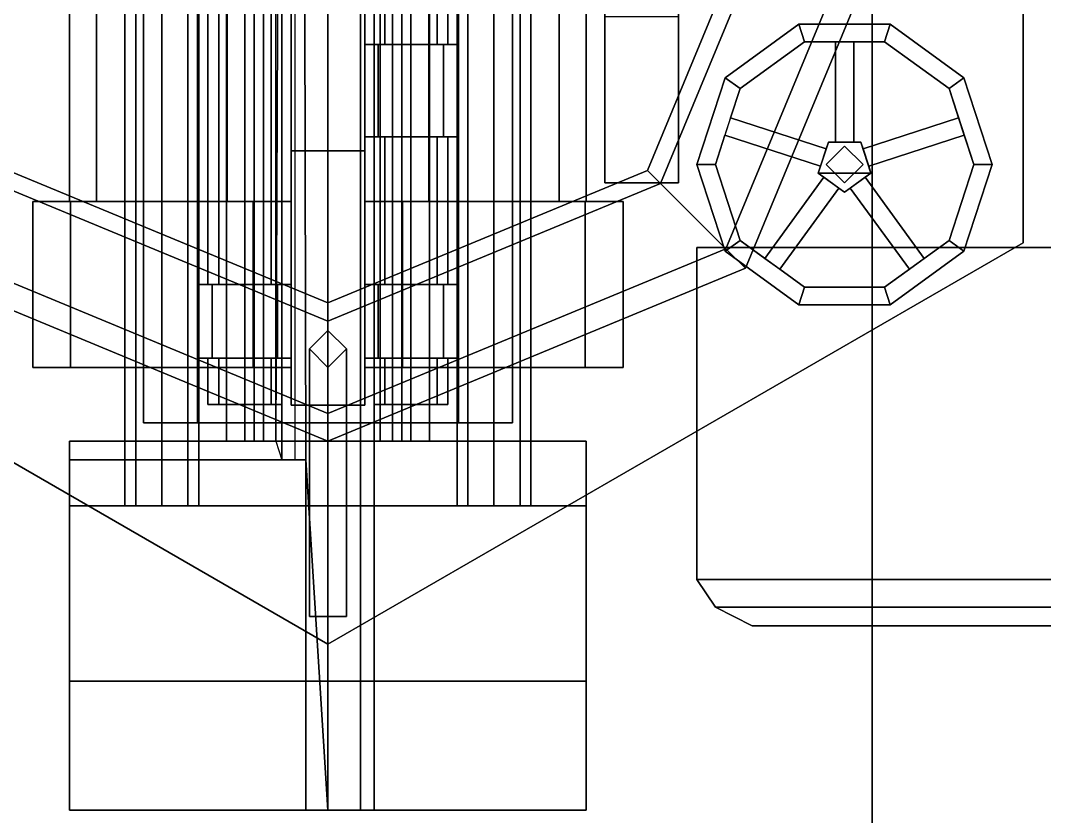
# Model space of a CAD drawing. Header units: millimetres. Extents: x -4.8 to 4.8, y -57.4 to 7.7.
# Drawn here: x -0.333 to 0.777, y -0.087 to 0.776 of the extents above; entities that cross this region are included whole.
import ezdxf

# ---------------------------------------------------------------- set-up
doc = ezdxf.new("R2010")
doc.units = ezdxf.units.MM
for name, color, linetype in [('addons', 3, 'Continuous'), ('gun', 1, 'Continuous'), ('sleeve', 5, 'Continuous'), ('turret_in', 3, 'Continuous'), ('turret_new', 2, 'Continuous')]:
    doc.layers.add(name, color=color, linetype=linetype)

msp = doc.modelspace()

# ---------------------------------------------------------------- linework, layer by layer
at = {"layer": 'addons'}
for points in [[(4.61, -2.14, 1.44), (4.61, 4.07, 1.44), (-4.61, 4.07, 1.44), (-4.61, -2.14, 1.44)], [(-4.61, -2.14, 1.31), (-4.61, 4.07, 1.31), (4.61, 4.07, 1.31), (4.61, -2.14, 1.31)], [(-1.18, 3.58, 0.36), (-1.18, -5.62, 0.36), (1.18, -5.62, 0.36), (1.18, 3.58, 0.36)], [(1.18, 3.58, 0.26), (1.18, -5.62, 0.26), (-1.18, -5.62, 0.26), (-1.18, 3.58, 0.26)], [(0.7534, 0.535, 0.36), (0.7534, 1.405, 0.36), (0.7534, 1.405, 1.31), (0.7534, 0.535, 1.31)], [(0.4313, 0.5287, 1.56), (0.61, 0.96, 1.56), (0.51, 0.96, 1.56), (0.3606, 0.5994, 1.56)], [(0.4525, 0.5075, 1.5), (0.64, 0.96, 1.5), (0.61, 0.96, 1.5), (0.4313, 0.5287, 1.5)], [(0.4313, 0.5287, 1.5), (0.61, 0.96, 1.5), (0.61, 0.96, 1.56), (0.4313, 0.5287, 1.56)], [(0.4525, 0.5075, 1.44), (0.64, 0.96, 1.44), (0.64, 0.96, 1.5), (0.4525, 0.5075, 1.5)], [(-0.4313, 0.5287, 1.56), (0, 0.35, 1.56), (0, 0.45, 1.56), (-0.3606, 0.5994, 1.56)], [(0, 0.35, 1.56), (0.4313, 0.5287, 1.56), (0.3606, 0.5994, 1.56), (0, 0.45, 1.56)], [(-0.7534, 0.535, 0.36), (0, 0.1, 0.36), (0, 0.1, 1.31), (-0.7534, 0.535, 1.31)], [(0, 0.1, 0.36), (0.7534, 0.535, 0.36), (0.7534, 0.535, 1.31), (0, 0.1, 1.31)], [(-0.4525, 0.5075, 1.5), (0, 0.32, 1.5), (0, 0.35, 1.5), (-0.4313, 0.5287, 1.5)], [(-0.4313, 0.5287, 1.5), (0, 0.35, 1.5), (0, 0.35, 1.56), (-0.4313, 0.5287, 1.56)], [(0, 0.32, 1.5), (0.4525, 0.5075, 1.5), (0.4313, 0.5287, 1.5), (0, 0.35, 1.5)], [(0, 0.35, 1.5), (0.4313, 0.5287, 1.5), (0.4313, 0.5287, 1.56), (0, 0.35, 1.56)], [(-0.4525, 0.5075, 1.44), (0, 0.32, 1.44), (0, 0.32, 1.5), (-0.4525, 0.5075, 1.5)], [(0, 0.32, 1.44), (0.4525, 0.5075, 1.44), (0.4525, 0.5075, 1.5), (0, 0.32, 1.5)]]:
    msp.add_3dface(points, dxfattribs=at)
at = {"layer": 'gun'}
for points in [[(-0.05, 5.5, 2.93), (-0.0354, 5.5, 2.9654), (-0.0566, 0.32, 2.9866), (-0.05, 0.3, 2.93)], [(-0.0354, 5.5, 2.8946), (-0.05, 5.5, 2.93), (-0.05, 0.3, 2.93), (-0.0354, 0.3, 2.8946)], [(-0.0354, 5.5, 2.9654), (-0.0354, 5.5, 2.9654), (-0.0241, 0.3, 2.97), (-0.0354, 0.3, 2.9654)], [(0, 5.5, 2.88), (-0.0354, 5.5, 2.8946), (-0.0241, 0.3, 2.89), (0, -0.08, 2.88)], [(-0.0354, 5.5, 2.9654), (0, 5.5, 2.98), (0, -0.08, 2.98), (-0.0241, 0.3, 2.97)], [(0.0354, 5.5, 2.8946), (0, 5.5, 2.88), (0, -0.08, 2.88), (0.0354, -0.08, 2.8946)], [(0, 5.5, 2.98), (0.0354, 5.5, 2.9654), (0.0354, -0.08, 2.9654), (0, -0.08, 2.98)], [(0.05, 5.5, 2.93), (0.0354, 5.5, 2.8946), (0.0354, -0.08, 2.8946), (0.05, -0.08, 2.93)], [(0.0354, 5.5, 2.9654), (0.05, 5.5, 2.93), (0.05, -0.08, 2.93), (0.0354, -0.08, 2.9654)], [(-0.2083, 1.54, 2.7083), (-0.22, 1.54, 2.68), (-0.22, 0.25, 2.68), (-0.2083, 0.25, 2.7083)], [(-0.22, 1.54, 2.68), (-0.2083, 1.54, 2.6517), (-0.2083, 0.25, 2.6517), (-0.22, 0.25, 2.68)], [(-0.18, 1.54, 2.72), (-0.2083, 1.54, 2.7083), (-0.2083, 0.25, 2.7083), (-0.18, 0.25, 2.72)], [(-0.2083, 1.54, 2.6517), (-0.18, 1.54, 2.64), (-0.18, 0.25, 2.64), (-0.2083, 0.25, 2.6517)], [(-0.1517, 1.54, 2.7083), (-0.18, 1.54, 2.72), (-0.18, 0.25, 2.72), (-0.1517, 0.25, 2.7083)], [(-0.18, 1.54, 2.64), (-0.1517, 1.54, 2.6517), (-0.1517, 0.25, 2.6517), (-0.18, 0.25, 2.64)], [(-0.14, 1.54, 2.68), (-0.1517, 1.54, 2.7083), (-0.1517, 0.25, 2.7083), (-0.14, 0.25, 2.68)], [(-0.1517, 1.54, 2.6517), (-0.14, 1.54, 2.68), (-0.14, 0.25, 2.68), (-0.1517, 0.25, 2.6517)], [(0.14, 1.54, 2.68), (0.1517, 1.54, 2.6517), (0.1517, 0.25, 2.6517), (0.14, 0.25, 2.68)], [(0.1517, 1.54, 2.7083), (0.14, 1.54, 2.68), (0.14, 0.25, 2.68), (0.1517, 0.25, 2.7083)], [(0.1517, 1.54, 2.6517), (0.18, 1.54, 2.64), (0.18, 0.25, 2.64), (0.1517, 0.25, 2.6517)], [(0.18, 1.54, 2.72), (0.1517, 1.54, 2.7083), (0.1517, 0.25, 2.7083), (0.18, 0.25, 2.72)], [(0.18, 1.54, 2.64), (0.2083, 1.54, 2.6517), (0.2083, 0.25, 2.6517), (0.18, 0.25, 2.64)], [(0.2083, 1.54, 2.7083), (0.18, 1.54, 2.72), (0.18, 0.25, 2.72), (0.2083, 0.25, 2.7083)], [(0.2083, 1.54, 2.6517), (0.22, 1.54, 2.68), (0.22, 0.25, 2.68), (0.2083, 0.25, 2.6517)], [(0.22, 1.54, 2.68), (0.2083, 1.54, 2.7083), (0.2083, 0.25, 2.7083), (0.22, 0.25, 2.68)], [(-0.08, 1.42, 2.93), (-0.0566, 1.42, 2.8734), (-0.0566, 0.32, 2.8734), (-0.08, 0.32, 2.93)], [(-0.0566, 1.42, 2.9866), (-0.08, 1.42, 2.93), (-0.08, 0.32, 2.93), (-0.0566, 0.32, 2.9866)], [(-0.0566, 1.42, 2.8734), (0, 1.42, 2.85), (0, 0.32, 2.85), (-0.0566, 0.32, 2.8734)], [(0, 1.42, 3.01), (-0.0566, 1.42, 2.9866), (-0.0566, 0.32, 2.9866), (0, 0.32, 3.01)], [(0, 1.42, 2.85), (0.0566, 1.42, 2.8734), (0.0566, 0.32, 2.8734), (0, 0.32, 2.85)], [(0.0566, 1.42, 2.9866), (0, 1.42, 3.01), (0, 0.32, 3.01), (0.0566, 0.32, 2.9866)], [(0.0566, 1.42, 2.8734), (0.08, 1.42, 2.93), (0.08, 0.32, 2.93), (0.0566, 0.32, 2.8734)], [(0.08, 1.42, 2.93), (0.0566, 1.42, 2.9866), (0.0566, 0.32, 2.9866), (0.08, 0.32, 2.93)], [(-0.11, 0.96, 3.2), (-0.09, 0.96, 3.18), (-0.09, 0.32, 3.18), (-0.11, 0.32, 3.2)], [(-0.09, 0.96, 3.22), (-0.11, 0.96, 3.2), (-0.11, 0.32, 3.2), (-0.09, 0.32, 3.22)], [(-0.09, 0.96, 3.18), (-0.07, 0.96, 3.2), (-0.07, 0.32, 3.2), (-0.09, 0.32, 3.18)], [(-0.07, 0.96, 3.2), (-0.09, 0.96, 3.22), (-0.09, 0.32, 3.22), (-0.07, 0.32, 3.2)], [(0.07, 0.96, 3.2), (0.09, 0.96, 3.18), (0.09, 0.32, 3.18), (0.07, 0.32, 3.2)], [(0.09, 0.96, 3.22), (0.07, 0.96, 3.2), (0.07, 0.32, 3.2), (0.09, 0.32, 3.22)], [(0.09, 0.96, 3.18), (0.11, 0.96, 3.2), (0.11, 0.32, 3.2), (0.09, 0.32, 3.18)], [(0.11, 0.96, 3.2), (0.09, 0.96, 3.22), (0.09, 0.32, 3.22), (0.11, 0.32, 3.2)], [(0, 0.44, 3.47), (-0.02, 0.42, 3.47), (0, 0.4, 3.47), (0.02, 0.42, 3.47)], [(-0.02, 0.42, 3.47), (0, 0.44, 3.47), (0, 0.44, 3.32), (-0.02, 0.42, 3.34)], [(-0.02, 0.42, 3.34), (0, 0.44, 3.32), (0, 0.13, 3.32), (-0.02, 0.13, 3.34)], [(0, 0.44, 3.47), (0.02, 0.42, 3.47), (0.02, 0.42, 3.34), (0, 0.44, 3.32)], [(0, 0.44, 3.32), (0.02, 0.42, 3.34), (0.02, 0.13, 3.34), (0, 0.13, 3.32)], [(0, 0.4, 3.47), (-0.02, 0.42, 3.47), (-0.02, 0.42, 3.34), (0, 0.4, 3.36)], [(0, 0.4, 3.36), (-0.02, 0.42, 3.34), (-0.02, 0.13, 3.34), (0, 0.13, 3.36)], [(0.02, 0.42, 3.47), (0, 0.4, 3.47), (0, 0.4, 3.36), (0.02, 0.42, 3.34)], [(0.02, 0.42, 3.34), (0, 0.4, 3.36), (0, 0.13, 3.36), (0.02, 0.13, 3.34)], [(0.28, 0.32, 2.79), (-0.28, 0.32, 2.79), (-0.28, 0.32, 3.32), (0.28, 0.32, 3.32)], [(0.28, 0.25, 2.79), (-0.28, 0.25, 2.79), (-0.28, 0.32, 2.79), (0.28, 0.32, 2.79)], [(0.28, 0.32, 3.32), (-0.28, 0.32, 3.32), (-0.28, -0.08, 3.32), (0.28, -0.08, 3.32)], [(-0.28, 0.25, 2.79), (-0.28, -0.08, 2.89), (-0.28, 0.3, 2.89), (-0.28, 0.32, 2.79)], [(-0.28, 0.32, 2.79), (-0.28, 0.3, 2.89), (-0.28, 0.3, 2.97), (-0.28, 0.32, 3.32)], [(-0.28, 0.32, 3.32), (-0.28, 0.3, 2.97), (-0.28, -0.08, 2.97), (-0.28, -0.08, 3.32)], [(0.28, 0.32, 2.79), (0.28, 0.32, 3.32), (0.28, -0.08, 3.32), (0.28, 0.25, 2.79)], [(-0.0241, 0.3, 2.89), (-0.0354, 0.3, 2.8946), (-0.0354, 0.3, 2.8946), (-0.28, 0.3, 2.89)], [(-0.0354, 0.3, 2.8946), (-0.05, 0.3, 2.93), (-0.05, 0.3, 2.93), (-0.28, 0.3, 2.89)], [(-0.05, 0.3, 2.93), (-0.28, 0.3, 2.97), (-0.28, 0.3, 2.97), (-0.28, 0.3, 2.89)], [(-0.0354, 0.3, 2.9654), (-0.28, 0.3, 2.97), (-0.28, 0.3, 2.97), (-0.05, 0.3, 2.93)], [(-0.0241, 0.3, 2.97), (-0.28, 0.3, 2.97), (-0.28, 0.3, 2.97), (-0.0354, 0.3, 2.9654)], [(-0.28, -0.08, 2.89), (-0.0241, -0.08, 2.89), (-0.0241, 0.3, 2.89), (-0.28, 0.3, 2.89)], [(-0.0241, -0.08, 2.97), (-0.28, -0.08, 2.97), (-0.28, 0.3, 2.97), (-0.0241, 0.3, 2.97)], [(0, -0.08, 2.98), (-0.0241, -0.08, 2.97), (-0.0241, 0.3, 2.97)], [(-0.28, 0.25, 2.55), (-0.28, 0.25, 2.55), (-0.28, 0.06, 2.55), (-0.28, -0.08, 2.7)], [(-0.28, 0.25, 2.79), (-0.28, 0.25, 2.55), (-0.28, -0.08, 2.7), (-0.28, -0.08, 2.89)], [(0.28, 0.25, 2.55), (-0.28, 0.25, 2.55), (-0.28, 0.25, 2.79), (0.28, 0.25, 2.79)], [(0.28, 0.06, 2.55), (-0.28, 0.06, 2.55), (-0.28, 0.25, 2.55), (0.28, 0.25, 2.55)], [(0.28, 0.25, 2.55), (0.28, 0.25, 2.55), (0.28, -0.08, 2.7), (0.28, 0.06, 2.55)], [(0.28, 0.25, 2.55), (0.28, 0.25, 2.79), (0.28, -0.08, 3.32), (0.28, -0.08, 2.7)], [(0, 0.13, 3.36), (-0.02, 0.13, 3.34), (0, 0.13, 3.32), (0.02, 0.13, 3.34)], [(0.28, -0.08, 2.7), (-0.28, -0.08, 2.7), (-0.28, 0.06, 2.55), (0.28, 0.06, 2.55)], [(-0.28, -0.08, 3.32), (-0.28, -0.08, 2.97), (0, -0.08, 2.98), (0.28, -0.08, 3.32)], [(0, -0.08, 2.88), (-0.28, -0.08, 2.89), (-0.28, -0.08, 2.7), (0.28, -0.08, 2.7)], [(-0.0241, -0.08, 2.97), (0, -0.08, 2.98), (-0.28, -0.08, 2.97), (-0.0241, -0.08, 2.97)], [(-0.0241, -0.08, 2.89), (-0.28, -0.08, 2.89), (-0.28, -0.08, 2.89), (0, -0.08, 2.88)], [(0.0354, -0.08, 2.9654), (0.28, -0.08, 3.32), (0, -0.08, 2.98), (0.0354, -0.08, 2.9654)], [(0.28, -0.08, 2.7), (0.0354, -0.08, 2.8946), (0, -0.08, 2.88), (0.28, -0.08, 2.7)], [(0.05, -0.08, 2.93), (0.28, -0.08, 3.32), (0.0354, -0.08, 2.9654), (0.05, -0.08, 2.93)], [(0.28, -0.08, 2.7), (0.05, -0.08, 2.93), (0.0354, -0.08, 2.8946), (0.28, -0.08, 2.7)], [(0.28, -0.08, 2.7), (0.28, -0.08, 3.32), (0.05, -0.08, 2.93), (0.28, -0.08, 2.7)]]:
    msp.add_3dface(points, dxfattribs=at)
at = {"layer": 'sleeve'}
for points in [[(-0.2507, 1.46, 2.7507), (-0.28, 1.46, 2.68), (-0.28, 0.58, 2.68), (-0.2507, 0.58, 2.7507)], [(-0.28, 1.46, 2.68), (-0.2507, 1.46, 2.6093), (-0.2507, 0.58, 2.6093), (-0.28, 0.58, 2.68)], [(-0.2507, 1.46, 2.6093), (-0.18, 1.46, 2.58), (-0.18, 0.58, 2.58), (-0.2507, 0.58, 2.6093)], [(-0.18, 1.46, 2.78), (-0.2507, 1.46, 2.7507), (-0.2507, 0.58, 2.7507), (-0.18, 0.58, 2.78)], [(-0.18, 1.46, 2.58), (-0.1093, 1.46, 2.6093), (-0.1093, 0.58, 2.6093), (-0.18, 0.58, 2.58)], [(-0.1093, 1.46, 2.7507), (-0.18, 1.46, 2.78), (-0.18, 0.58, 2.78), (-0.1093, 0.58, 2.7507)], [(-0.08, 1.46, 2.68), (-0.1093, 1.46, 2.7507), (-0.1093, 0.58, 2.7507), (-0.08, 0.58, 2.68)], [(-0.1093, 1.46, 2.6093), (-0.08, 1.46, 2.68), (-0.08, 0.58, 2.68), (-0.1093, 0.58, 2.6093)], [(0.08, 1.46, 2.68), (0.1093, 1.46, 2.6093), (0.1093, 0.58, 2.6093), (0.08, 0.58, 2.68)], [(0.1093, 1.46, 2.7507), (0.08, 1.46, 2.68), (0.08, 0.58, 2.68), (0.1093, 0.58, 2.7507)], [(0.1093, 1.46, 2.6093), (0.18, 1.46, 2.58), (0.18, 0.58, 2.58), (0.1093, 0.58, 2.6093)], [(0.18, 1.46, 2.78), (0.1093, 1.46, 2.7507), (0.1093, 0.58, 2.7507), (0.18, 0.58, 2.78)], [(0.18, 1.46, 2.58), (0.2507, 1.46, 2.6093), (0.2507, 0.58, 2.6093), (0.18, 0.58, 2.58)], [(0.2507, 1.46, 2.7507), (0.18, 1.46, 2.78), (0.18, 0.58, 2.78), (0.2507, 0.58, 2.7507)], [(0.2507, 1.46, 2.6093), (0.28, 1.46, 2.68), (0.28, 0.58, 2.68), (0.2507, 0.58, 2.6093)], [(0.28, 1.46, 2.68), (0.2507, 1.46, 2.7507), (0.2507, 0.58, 2.7507), (0.28, 0.58, 2.68)], [(-0.2, 1.43, 2.93), (-0.1414, 1.43, 2.7886), (-0.1414, 0.34, 2.7886), (-0.2, 0.34, 2.93)], [(-0.1414, 1.43, 3.0714), (-0.2, 1.43, 2.93), (-0.2, 0.34, 2.93), (-0.1414, 0.34, 3.0714)], [(-0.1414, 1.43, 2.7886), (0, 1.43, 2.73), (0, 0.34, 2.73), (-0.1414, 0.34, 2.7886)], [(0, 1.43, 3.13), (-0.1414, 1.43, 3.0714), (-0.1414, 0.34, 3.0714), (0, 0.34, 3.13)], [(0, 1.43, 2.73), (0.1414, 1.43, 2.7886), (0.1414, 0.34, 2.7886), (0, 0.34, 2.73)], [(0.1414, 1.43, 3.0714), (0, 1.43, 3.13), (0, 0.34, 3.13), (0.1414, 0.34, 3.0714)], [(0.1414, 1.43, 2.7886), (0.2, 1.43, 2.93), (0.2, 0.34, 2.93), (0.1414, 0.34, 2.7886)], [(0.2, 1.43, 2.93), (0.1414, 1.43, 3.0714), (0.1414, 0.34, 3.0714), (0.2, 0.34, 2.93)], [(-0.04, 1.2853, 2.1147), (-0.04, 0.359, 2.299), (-0.04, 0.91, 2.9), (-0.04, 1.01, 2.9)], [(-0.04, 0.96, 2.05), (-0.04, 0.6347, 2.1147), (-0.04, 0.359, 2.299), (-0.04, 1.2853, 2.1147)], [(0.04, 1.01, 2.9), (0.04, 0.91, 2.9), (0.04, 0.359, 2.299), (0.04, 1.2853, 2.1147)], [(0.04, 1.2853, 2.1147), (0.04, 0.359, 2.299), (0.04, 0.6347, 2.1147), (0.04, 0.96, 2.05)], [(0.05, 0.97, 3.2), (0.0617, 0.97, 3.1717), (0.0617, 0.75, 3.1717), (0.05, 0.75, 3.2)], [(0.0617, 0.97, 3.2283), (0.05, 0.97, 3.2), (0.05, 0.75, 3.2), (0.0617, 0.75, 3.2283)], [(0.0617, 0.97, 3.1717), (0.09, 0.97, 3.16), (0.09, 0.75, 3.16), (0.0617, 0.75, 3.1717)], [(0.09, 0.97, 3.24), (0.0617, 0.97, 3.2283), (0.0617, 0.75, 3.2283), (0.09, 0.75, 3.24)], [(0.09, 0.97, 3.16), (0.1183, 0.97, 3.1717), (0.1183, 0.75, 3.1717), (0.09, 0.75, 3.16)], [(0.1183, 0.97, 3.2283), (0.09, 0.97, 3.24), (0.09, 0.75, 3.24), (0.1183, 0.75, 3.2283)], [(0.1183, 0.97, 3.1717), (0.13, 0.97, 3.2), (0.13, 0.75, 3.2), (0.1183, 0.75, 3.1717)], [(0.13, 0.97, 3.2), (0.1183, 0.97, 3.2283), (0.1183, 0.75, 3.2283), (0.13, 0.75, 3.2)], [(0.04, 0.96, 2.05), (0.04, 0.6347, 2.1147), (-0.04, 0.6347, 2.1147), (-0.04, 0.96, 2.05)], [(0.04, 0.359, 2.299), (0.04, 0.91, 2.9), (-0.04, 0.91, 2.9), (-0.04, 0.359, 2.299)], [(-0.13, 0.79, 3.2), (-0.1183, 0.79, 3.1717), (-0.1183, 0.49, 3.1717), (-0.13, 0.49, 3.2)], [(-0.1183, 0.79, 3.2283), (-0.13, 0.79, 3.2), (-0.13, 0.49, 3.2), (-0.1183, 0.49, 3.2283)], [(-0.1183, 0.79, 3.1717), (-0.09, 0.79, 3.16), (-0.09, 0.49, 3.16), (-0.1183, 0.49, 3.1717)], [(-0.09, 0.79, 3.24), (-0.1183, 0.79, 3.2283), (-0.1183, 0.49, 3.2283), (-0.09, 0.49, 3.24)], [(-0.09, 0.79, 3.16), (-0.0617, 0.79, 3.1717), (-0.0617, 0.49, 3.1717), (-0.09, 0.49, 3.16)], [(-0.0617, 0.79, 3.2283), (-0.09, 0.79, 3.24), (-0.09, 0.49, 3.24), (-0.0617, 0.49, 3.2283)], [(-0.0617, 0.79, 3.1717), (-0.05, 0.79, 3.2), (-0.05, 0.49, 3.2), (-0.0617, 0.49, 3.1717)], [(-0.05, 0.79, 3.2), (-0.0617, 0.79, 3.2283), (-0.0617, 0.49, 3.2283), (-0.05, 0.49, 3.2)], [(0.05, 0.75, 3.2), (0.0617, 0.75, 3.1717), (0.0546, 0.75, 3.1646), (0.04, 0.75, 3.2)], [(0.0617, 0.75, 3.2283), (0.05, 0.75, 3.2), (0.04, 0.75, 3.2), (0.0546, 0.75, 3.2354)], [(0.04, 0.75, 3.2), (0.0546, 0.75, 3.1646), (0.0546, 0.65, 3.1646), (0.04, 0.65, 3.2)], [(0.0546, 0.75, 3.2354), (0.04, 0.75, 3.2), (0.04, 0.65, 3.2), (0.0546, 0.65, 3.2354)], [(0.0617, 0.75, 3.1717), (0.09, 0.75, 3.16), (0.09, 0.75, 3.15), (0.0546, 0.75, 3.1646)], [(0.09, 0.75, 3.24), (0.0617, 0.75, 3.2283), (0.0546, 0.75, 3.2354), (0.09, 0.75, 3.25)], [(0.0546, 0.75, 3.1646), (0.09, 0.75, 3.15), (0.09, 0.65, 3.15), (0.0546, 0.65, 3.1646)], [(0.09, 0.75, 3.25), (0.0546, 0.75, 3.2354), (0.0546, 0.65, 3.2354), (0.09, 0.65, 3.25)], [(0.1183, 0.75, 3.2283), (0.09, 0.75, 3.24), (0.09, 0.75, 3.25), (0.1254, 0.75, 3.2354)], [(0.09, 0.75, 3.16), (0.1183, 0.75, 3.1717), (0.1254, 0.75, 3.1646), (0.09, 0.75, 3.15)], [(0.09, 0.75, 3.15), (0.1254, 0.75, 3.1646), (0.1254, 0.65, 3.1646), (0.09, 0.65, 3.15)], [(0.1254, 0.75, 3.2354), (0.09, 0.75, 3.25), (0.09, 0.65, 3.25), (0.1254, 0.65, 3.2354)], [(0.13, 0.75, 3.2), (0.1183, 0.75, 3.2283), (0.1254, 0.75, 3.2354), (0.14, 0.75, 3.2)], [(0.1183, 0.75, 3.1717), (0.13, 0.75, 3.2), (0.14, 0.75, 3.2), (0.1254, 0.75, 3.1646)], [(0.1254, 0.75, 3.1646), (0.14, 0.75, 3.2), (0.14, 0.65, 3.2), (0.1254, 0.65, 3.1646)], [(0.14, 0.75, 3.2), (0.1254, 0.75, 3.2354), (0.1254, 0.65, 3.2354), (0.14, 0.65, 3.2)], [(0.0617, 0.65, 3.1717), (0.05, 0.65, 3.2), (0.04, 0.65, 3.2), (0.0546, 0.65, 3.1646)], [(0.05, 0.65, 3.2), (0.0617, 0.65, 3.2283), (0.0546, 0.65, 3.2354), (0.04, 0.65, 3.2)], [(0.05, 0.65, 3.2), (0.0617, 0.65, 3.1717), (0.0617, 0.49, 3.1717), (0.05, 0.49, 3.2)], [(0.0617, 0.65, 3.2283), (0.05, 0.65, 3.2), (0.05, 0.49, 3.2), (0.0617, 0.49, 3.2283)], [(0.09, 0.65, 3.16), (0.0617, 0.65, 3.1717), (0.0546, 0.65, 3.1646), (0.09, 0.65, 3.15)], [(0.0617, 0.65, 3.2283), (0.09, 0.65, 3.24), (0.09, 0.65, 3.25), (0.0546, 0.65, 3.2354)], [(0.0617, 0.65, 3.1717), (0.09, 0.65, 3.16), (0.09, 0.49, 3.16), (0.0617, 0.49, 3.1717)], [(0.09, 0.65, 3.24), (0.0617, 0.65, 3.2283), (0.0617, 0.49, 3.2283), (0.09, 0.49, 3.24)], [(0.09, 0.65, 3.24), (0.1183, 0.65, 3.2283), (0.1254, 0.65, 3.2354), (0.09, 0.65, 3.25)], [(0.1183, 0.65, 3.1717), (0.09, 0.65, 3.16), (0.09, 0.65, 3.15), (0.1254, 0.65, 3.1646)], [(0.09, 0.65, 3.16), (0.1183, 0.65, 3.1717), (0.1183, 0.49, 3.1717), (0.09, 0.49, 3.16)], [(0.1183, 0.65, 3.2283), (0.09, 0.65, 3.24), (0.09, 0.49, 3.24), (0.1183, 0.49, 3.2283)], [(0.1183, 0.65, 3.2283), (0.13, 0.65, 3.2), (0.14, 0.65, 3.2), (0.1254, 0.65, 3.2354)], [(0.13, 0.65, 3.2), (0.1183, 0.65, 3.1717), (0.1254, 0.65, 3.1646), (0.14, 0.65, 3.2)], [(0.1183, 0.65, 3.1717), (0.13, 0.65, 3.2), (0.13, 0.49, 3.2), (0.1183, 0.49, 3.1717)], [(0.13, 0.65, 3.2), (0.1183, 0.65, 3.2283), (0.1183, 0.49, 3.2283), (0.13, 0.49, 3.2)], [(0.04, 0.6347, 2.1147), (0.04, 0.359, 2.299), (-0.04, 0.359, 2.299), (-0.04, 0.6347, 2.1147)], [(-0.32, 0.58, 2.68), (-0.279, 0.58, 2.581), (-0.279, 0.4, 2.581), (-0.32, 0.4, 2.68)], [(-0.28, 0.58, 2.68), (-0.2507, 0.58, 2.6093), (-0.279, 0.58, 2.581), (-0.32, 0.58, 2.68)], [(-0.279, 0.58, 2.779), (-0.32, 0.58, 2.68), (-0.32, 0.4, 2.68), (-0.279, 0.4, 2.779)], [(-0.2507, 0.58, 2.7507), (-0.28, 0.58, 2.68), (-0.32, 0.58, 2.68), (-0.279, 0.58, 2.779)], [(-0.2507, 0.58, 2.6093), (-0.18, 0.58, 2.58), (-0.18, 0.58, 2.54), (-0.279, 0.58, 2.581)], [(-0.279, 0.58, 2.581), (-0.18, 0.58, 2.54), (-0.18, 0.4, 2.54), (-0.279, 0.4, 2.581)], [(-0.18, 0.58, 2.82), (-0.279, 0.58, 2.779), (-0.279, 0.4, 2.779), (-0.18, 0.4, 2.82)], [(-0.18, 0.58, 2.78), (-0.2507, 0.58, 2.7507), (-0.279, 0.58, 2.779), (-0.18, 0.58, 2.82)], [(-0.18, 0.58, 2.58), (-0.1093, 0.58, 2.6093), (-0.081, 0.58, 2.581), (-0.18, 0.58, 2.54)], [(-0.18, 0.58, 2.54), (-0.081, 0.58, 2.581), (-0.081, 0.4, 2.581), (-0.18, 0.4, 2.54)], [(-0.081, 0.58, 2.779), (-0.18, 0.58, 2.82), (-0.18, 0.4, 2.82), (-0.081, 0.4, 2.779)], [(-0.1093, 0.58, 2.7507), (-0.18, 0.58, 2.78), (-0.18, 0.58, 2.82), (-0.081, 0.58, 2.779)], [(-0.1093, 0.58, 2.6093), (-0.08, 0.58, 2.68), (-0.04, 0.58, 2.68), (-0.081, 0.58, 2.581)], [(-0.08, 0.58, 2.68), (-0.1093, 0.58, 2.7507), (-0.081, 0.58, 2.779), (-0.04, 0.58, 2.68)], [(-0.081, 0.58, 2.581), (-0.04, 0.58, 2.68), (-0.04, 0.4, 2.68), (-0.081, 0.4, 2.581)], [(-0.04, 0.58, 2.68), (-0.081, 0.58, 2.779), (-0.081, 0.4, 2.779), (-0.04, 0.4, 2.68)], [(0.08, 0.58, 2.68), (0.1093, 0.58, 2.6093), (0.081, 0.58, 2.581), (0.04, 0.58, 2.68)], [(0.04, 0.58, 2.68), (0.081, 0.58, 2.581), (0.081, 0.4, 2.581), (0.04, 0.4, 2.68)], [(0.1093, 0.58, 2.7507), (0.08, 0.58, 2.68), (0.04, 0.58, 2.68), (0.081, 0.58, 2.779)], [(0.081, 0.58, 2.779), (0.04, 0.58, 2.68), (0.04, 0.4, 2.68), (0.081, 0.4, 2.779)], [(0.1093, 0.58, 2.6093), (0.18, 0.58, 2.58), (0.18, 0.58, 2.54), (0.081, 0.58, 2.581)], [(0.081, 0.58, 2.581), (0.18, 0.58, 2.54), (0.18, 0.4, 2.54), (0.081, 0.4, 2.581)], [(0.18, 0.58, 2.78), (0.1093, 0.58, 2.7507), (0.081, 0.58, 2.779), (0.18, 0.58, 2.82)], [(0.18, 0.58, 2.82), (0.081, 0.58, 2.779), (0.081, 0.4, 2.779), (0.18, 0.4, 2.82)], [(0.18, 0.58, 2.58), (0.2507, 0.58, 2.6093), (0.279, 0.58, 2.581), (0.18, 0.58, 2.54)], [(0.18, 0.58, 2.54), (0.279, 0.58, 2.581), (0.279, 0.4, 2.581), (0.18, 0.4, 2.54)], [(0.2507, 0.58, 2.7507), (0.18, 0.58, 2.78), (0.18, 0.58, 2.82), (0.279, 0.58, 2.779)], [(0.279, 0.58, 2.779), (0.18, 0.58, 2.82), (0.18, 0.4, 2.82), (0.279, 0.4, 2.779)], [(0.2507, 0.58, 2.6093), (0.28, 0.58, 2.68), (0.32, 0.58, 2.68), (0.279, 0.58, 2.581)], [(0.28, 0.58, 2.68), (0.2507, 0.58, 2.7507), (0.279, 0.58, 2.779), (0.32, 0.58, 2.68)], [(0.279, 0.58, 2.581), (0.32, 0.58, 2.68), (0.32, 0.4, 2.68), (0.279, 0.4, 2.581)], [(0.32, 0.58, 2.68), (0.279, 0.58, 2.779), (0.279, 0.4, 2.779), (0.32, 0.4, 2.68)], [(-0.1183, 0.49, 3.2283), (-0.13, 0.49, 3.2), (-0.14, 0.49, 3.2), (-0.1254, 0.49, 3.2354)], [(-0.13, 0.49, 3.2), (-0.1183, 0.49, 3.1717), (-0.1254, 0.49, 3.1646), (-0.14, 0.49, 3.2)], [(-0.14, 0.49, 3.2), (-0.1254, 0.49, 3.1646), (-0.1254, 0.41, 3.1646), (-0.14, 0.41, 3.2)], [(-0.1254, 0.49, 3.2354), (-0.14, 0.49, 3.2), (-0.14, 0.41, 3.2), (-0.1254, 0.41, 3.2354)], [(-0.09, 0.49, 3.24), (-0.1183, 0.49, 3.2283), (-0.1254, 0.49, 3.2354), (-0.09, 0.49, 3.25)], [(-0.1183, 0.49, 3.1717), (-0.09, 0.49, 3.16), (-0.09, 0.49, 3.15), (-0.1254, 0.49, 3.1646)], [(-0.1254, 0.49, 3.1646), (-0.09, 0.49, 3.15), (-0.09, 0.41, 3.15), (-0.1254, 0.41, 3.1646)], [(-0.09, 0.49, 3.25), (-0.1254, 0.49, 3.2354), (-0.1254, 0.41, 3.2354), (-0.09, 0.41, 3.25)], [(-0.09, 0.49, 3.16), (-0.0617, 0.49, 3.1717), (-0.0546, 0.49, 3.1646), (-0.09, 0.49, 3.15)], [(-0.0617, 0.49, 3.2283), (-0.09, 0.49, 3.24), (-0.09, 0.49, 3.25), (-0.0546, 0.49, 3.2354)], [(-0.09, 0.49, 3.15), (-0.0546, 0.49, 3.1646), (-0.0546, 0.41, 3.1646), (-0.09, 0.41, 3.15)], [(-0.0546, 0.49, 3.2354), (-0.09, 0.49, 3.25), (-0.09, 0.41, 3.25), (-0.0546, 0.41, 3.2354)], [(-0.0617, 0.49, 3.1717), (-0.05, 0.49, 3.2), (-0.04, 0.49, 3.2), (-0.0546, 0.49, 3.1646)], [(-0.05, 0.49, 3.2), (-0.0617, 0.49, 3.2283), (-0.0546, 0.49, 3.2354), (-0.04, 0.49, 3.2)], [(-0.0546, 0.49, 3.1646), (-0.04, 0.49, 3.2), (-0.04, 0.41, 3.2), (-0.0546, 0.41, 3.1646)], [(-0.04, 0.49, 3.2), (-0.0546, 0.49, 3.2354), (-0.0546, 0.41, 3.2354), (-0.04, 0.41, 3.2)], [(0.0617, 0.49, 3.2283), (0.05, 0.49, 3.2), (0.04, 0.49, 3.2), (0.0546, 0.49, 3.2354)], [(0.05, 0.49, 3.2), (0.0617, 0.49, 3.1717), (0.0546, 0.49, 3.1646), (0.04, 0.49, 3.2)], [(0.04, 0.49, 3.2), (0.0546, 0.49, 3.1646), (0.0546, 0.41, 3.1646), (0.04, 0.41, 3.2)], [(0.0546, 0.49, 3.2354), (0.04, 0.49, 3.2), (0.04, 0.41, 3.2), (0.0546, 0.41, 3.2354)], [(0.09, 0.49, 3.24), (0.0617, 0.49, 3.2283), (0.0546, 0.49, 3.2354), (0.09, 0.49, 3.25)], [(0.0617, 0.49, 3.1717), (0.09, 0.49, 3.16), (0.09, 0.49, 3.15), (0.0546, 0.49, 3.1646)], [(0.0546, 0.49, 3.1646), (0.09, 0.49, 3.15), (0.09, 0.41, 3.15), (0.0546, 0.41, 3.1646)], [(0.09, 0.49, 3.25), (0.0546, 0.49, 3.2354), (0.0546, 0.41, 3.2354), (0.09, 0.41, 3.25)], [(0.09, 0.49, 3.16), (0.1183, 0.49, 3.1717), (0.1254, 0.49, 3.1646), (0.09, 0.49, 3.15)], [(0.1183, 0.49, 3.2283), (0.09, 0.49, 3.24), (0.09, 0.49, 3.25), (0.1254, 0.49, 3.2354)], [(0.09, 0.49, 3.15), (0.1254, 0.49, 3.1646), (0.1254, 0.41, 3.1646), (0.09, 0.41, 3.15)], [(0.1254, 0.49, 3.2354), (0.09, 0.49, 3.25), (0.09, 0.41, 3.25), (0.1254, 0.41, 3.2354)], [(0.1183, 0.49, 3.1717), (0.13, 0.49, 3.2), (0.14, 0.49, 3.2), (0.1254, 0.49, 3.1646)], [(0.13, 0.49, 3.2), (0.1183, 0.49, 3.2283), (0.1254, 0.49, 3.2354), (0.14, 0.49, 3.2)], [(0.1254, 0.49, 3.1646), (0.14, 0.49, 3.2), (0.14, 0.41, 3.2), (0.1254, 0.41, 3.1646)], [(0.14, 0.49, 3.2), (0.1254, 0.49, 3.2354), (0.1254, 0.41, 3.2354), (0.14, 0.41, 3.2)], [(-0.279, 0.4, 2.779), (-0.32, 0.4, 2.68), (-0.22, 0.4, 2.68), (-0.2083, 0.4, 2.7083)], [(-0.32, 0.4, 2.68), (-0.279, 0.4, 2.581), (-0.2083, 0.4, 2.6517), (-0.22, 0.4, 2.68)], [(-0.18, 0.4, 2.82), (-0.279, 0.4, 2.779), (-0.2083, 0.4, 2.7083), (-0.18, 0.4, 2.72)], [(-0.279, 0.4, 2.581), (-0.18, 0.4, 2.54), (-0.18, 0.4, 2.64), (-0.2083, 0.4, 2.6517)], [(-0.18, 0.4, 2.54), (-0.081, 0.4, 2.581), (-0.1517, 0.4, 2.6517), (-0.18, 0.4, 2.64)], [(-0.081, 0.4, 2.779), (-0.18, 0.4, 2.82), (-0.18, 0.4, 2.72), (-0.1517, 0.4, 2.7083)], [(-0.081, 0.4, 2.581), (-0.04, 0.4, 2.68), (-0.14, 0.4, 2.68), (-0.1517, 0.4, 2.6517)], [(-0.04, 0.4, 2.68), (-0.081, 0.4, 2.779), (-0.1517, 0.4, 2.7083), (-0.14, 0.4, 2.68)], [(-0.13, 0.41, 3.2), (-0.1183, 0.41, 3.2283), (-0.1254, 0.41, 3.2354), (-0.14, 0.41, 3.2)], [(-0.1183, 0.41, 3.1717), (-0.13, 0.41, 3.2), (-0.14, 0.41, 3.2), (-0.1254, 0.41, 3.1646)], [(-0.13, 0.41, 3.2), (-0.1183, 0.41, 3.1717), (-0.1183, 0.36, 3.1717), (-0.13, 0.36, 3.2)], [(-0.1183, 0.41, 3.2283), (-0.13, 0.41, 3.2), (-0.13, 0.36, 3.2), (-0.1183, 0.36, 3.2283)], [(-0.1183, 0.41, 3.2283), (-0.09, 0.41, 3.24), (-0.09, 0.41, 3.25), (-0.1254, 0.41, 3.2354)], [(-0.09, 0.41, 3.16), (-0.1183, 0.41, 3.1717), (-0.1254, 0.41, 3.1646), (-0.09, 0.41, 3.15)], [(-0.1183, 0.41, 3.1717), (-0.09, 0.41, 3.16), (-0.09, 0.36, 3.16), (-0.1183, 0.36, 3.1717)], [(-0.09, 0.41, 3.24), (-0.1183, 0.41, 3.2283), (-0.1183, 0.36, 3.2283), (-0.09, 0.36, 3.24)], [(-0.0617, 0.41, 3.1717), (-0.09, 0.41, 3.16), (-0.09, 0.41, 3.15), (-0.0546, 0.41, 3.1646)], [(-0.09, 0.41, 3.24), (-0.0617, 0.41, 3.2283), (-0.0546, 0.41, 3.2354), (-0.09, 0.41, 3.25)], [(-0.09, 0.41, 3.16), (-0.0617, 0.41, 3.1717), (-0.0617, 0.36, 3.1717), (-0.09, 0.36, 3.16)], [(-0.0617, 0.41, 3.2283), (-0.09, 0.41, 3.24), (-0.09, 0.36, 3.24), (-0.0617, 0.36, 3.2283)], [(-0.05, 0.41, 3.2), (-0.0617, 0.41, 3.1717), (-0.0546, 0.41, 3.1646), (-0.04, 0.41, 3.2)], [(-0.0617, 0.41, 3.2283), (-0.05, 0.41, 3.2), (-0.04, 0.41, 3.2), (-0.0546, 0.41, 3.2354)], [(-0.0617, 0.41, 3.1717), (-0.05, 0.41, 3.2), (-0.05, 0.36, 3.2), (-0.0617, 0.36, 3.1717)], [(-0.05, 0.41, 3.2), (-0.0617, 0.41, 3.2283), (-0.0617, 0.36, 3.2283), (-0.05, 0.36, 3.2)], [(0.05, 0.41, 3.2), (0.0617, 0.41, 3.2283), (0.0546, 0.41, 3.2354), (0.04, 0.41, 3.2)], [(0.0617, 0.41, 3.1717), (0.05, 0.41, 3.2), (0.04, 0.41, 3.2), (0.0546, 0.41, 3.1646)], [(0.04, 0.4, 2.68), (0.081, 0.4, 2.581), (0.1517, 0.4, 2.6517), (0.14, 0.4, 2.68)], [(0.081, 0.4, 2.779), (0.04, 0.4, 2.68), (0.14, 0.4, 2.68), (0.1517, 0.4, 2.7083)], [(0.05, 0.41, 3.2), (0.0617, 0.41, 3.1717), (0.0617, 0.36, 3.1717), (0.05, 0.36, 3.2)], [(0.0617, 0.41, 3.2283), (0.05, 0.41, 3.2), (0.05, 0.36, 3.2), (0.0617, 0.36, 3.2283)], [(0.0617, 0.41, 3.2283), (0.09, 0.41, 3.24), (0.09, 0.41, 3.25), (0.0546, 0.41, 3.2354)], [(0.09, 0.41, 3.16), (0.0617, 0.41, 3.1717), (0.0546, 0.41, 3.1646), (0.09, 0.41, 3.15)], [(0.0617, 0.41, 3.1717), (0.09, 0.41, 3.16), (0.09, 0.36, 3.16), (0.0617, 0.36, 3.1717)], [(0.09, 0.41, 3.24), (0.0617, 0.41, 3.2283), (0.0617, 0.36, 3.2283), (0.09, 0.36, 3.24)], [(0.081, 0.4, 2.581), (0.18, 0.4, 2.54), (0.18, 0.4, 2.64), (0.1517, 0.4, 2.6517)], [(0.18, 0.4, 2.82), (0.081, 0.4, 2.779), (0.1517, 0.4, 2.7083), (0.18, 0.4, 2.72)], [(0.1183, 0.41, 3.1717), (0.09, 0.41, 3.16), (0.09, 0.41, 3.15), (0.1254, 0.41, 3.1646)], [(0.09, 0.41, 3.24), (0.1183, 0.41, 3.2283), (0.1254, 0.41, 3.2354), (0.09, 0.41, 3.25)], [(0.09, 0.41, 3.16), (0.1183, 0.41, 3.1717), (0.1183, 0.36, 3.1717), (0.09, 0.36, 3.16)], [(0.1183, 0.41, 3.2283), (0.09, 0.41, 3.24), (0.09, 0.36, 3.24), (0.1183, 0.36, 3.2283)], [(0.13, 0.41, 3.2), (0.1183, 0.41, 3.1717), (0.1254, 0.41, 3.1646), (0.14, 0.41, 3.2)], [(0.1183, 0.41, 3.2283), (0.13, 0.41, 3.2), (0.14, 0.41, 3.2), (0.1254, 0.41, 3.2354)], [(0.1183, 0.41, 3.1717), (0.13, 0.41, 3.2), (0.13, 0.36, 3.2), (0.1183, 0.36, 3.1717)], [(0.13, 0.41, 3.2), (0.1183, 0.41, 3.2283), (0.1183, 0.36, 3.2283), (0.13, 0.36, 3.2)], [(0.18, 0.4, 2.54), (0.279, 0.4, 2.581), (0.2083, 0.4, 2.6517), (0.18, 0.4, 2.64)], [(0.279, 0.4, 2.779), (0.18, 0.4, 2.82), (0.18, 0.4, 2.72), (0.2083, 0.4, 2.7083)], [(0.279, 0.4, 2.581), (0.32, 0.4, 2.68), (0.22, 0.4, 2.68), (0.2083, 0.4, 2.6517)], [(0.32, 0.4, 2.68), (0.279, 0.4, 2.779), (0.2083, 0.4, 2.7083), (0.22, 0.4, 2.68)], [(-0.11, 0.36, 3.2), (-0.09, 0.36, 3.22), (-0.1183, 0.36, 3.2283), (-0.13, 0.36, 3.2)], [(-0.1183, 0.36, 3.1717), (-0.11, 0.36, 3.2), (-0.13, 0.36, 3.2)], [(-0.09, 0.36, 3.18), (-0.11, 0.36, 3.2), (-0.1183, 0.36, 3.1717), (-0.09, 0.36, 3.16)], [(-0.1183, 0.36, 3.2283), (-0.09, 0.36, 3.22), (-0.09, 0.36, 3.24)], [(-0.0617, 0.36, 3.1717), (-0.09, 0.36, 3.18), (-0.09, 0.36, 3.16)], [(-0.09, 0.36, 3.22), (-0.07, 0.36, 3.2), (-0.0617, 0.36, 3.2283), (-0.09, 0.36, 3.24)], [(-0.07, 0.36, 3.2), (-0.09, 0.36, 3.18), (-0.0617, 0.36, 3.1717), (-0.05, 0.36, 3.2)], [(-0.0617, 0.36, 3.2283), (-0.07, 0.36, 3.2), (-0.05, 0.36, 3.2)], [(0.07, 0.36, 3.2), (0.09, 0.36, 3.22), (0.0617, 0.36, 3.2283), (0.05, 0.36, 3.2)], [(0.0617, 0.36, 3.1717), (0.07, 0.36, 3.2), (0.05, 0.36, 3.2)], [(0.09, 0.36, 3.18), (0.07, 0.36, 3.2), (0.0617, 0.36, 3.1717), (0.09, 0.36, 3.16)], [(0.0617, 0.36, 3.2283), (0.09, 0.36, 3.22), (0.09, 0.36, 3.24)], [(0.1183, 0.36, 3.1717), (0.09, 0.36, 3.18), (0.09, 0.36, 3.16)], [(0.09, 0.36, 3.22), (0.11, 0.36, 3.2), (0.1183, 0.36, 3.2283), (0.09, 0.36, 3.24)], [(0.11, 0.36, 3.2), (0.09, 0.36, 3.18), (0.1183, 0.36, 3.1717), (0.13, 0.36, 3.2)], [(0.1183, 0.36, 3.2283), (0.11, 0.36, 3.2), (0.13, 0.36, 3.2)], [(-0.2, 0.34, 2.93), (-0.1414, 0.34, 2.7886), (-0.0566, 0.34, 2.8734), (-0.08, 0.34, 2.93)], [(-0.1414, 0.34, 3.0714), (-0.2, 0.34, 2.93), (-0.08, 0.34, 2.93), (-0.0566, 0.34, 2.9866)], [(-0.1414, 0.34, 2.7886), (0, 0.34, 2.73), (0, 0.34, 2.85), (-0.0566, 0.34, 2.8734)], [(0, 0.34, 3.13), (-0.1414, 0.34, 3.0714), (-0.0566, 0.34, 2.9866), (0, 0.34, 3.01)], [(0, 0.34, 2.73), (0.1414, 0.34, 2.7886), (0.0566, 0.34, 2.8734), (0, 0.34, 2.85)], [(0.1414, 0.34, 3.0714), (0, 0.34, 3.13), (0, 0.34, 3.01), (0.0566, 0.34, 2.9866)], [(0.2, 0.34, 2.93), (0.1414, 0.34, 3.0714), (0.0566, 0.34, 2.9866), (0.08, 0.34, 2.93)], [(0.1414, 0.34, 2.7886), (0.2, 0.34, 2.93), (0.08, 0.34, 2.93), (0.0566, 0.34, 2.8734)]]:
    msp.add_3dface(points, dxfattribs=at)
at = {"layer": 'turret_in'}
for points in [[(-1.39, -0.2, 1.62), (1.39, -0.2, 1.62), (1.39, 1.5947, 1.62), (-1.39, 1.5947, 1.62)], [(0.59, 1.3, 4.11), (0.59, -0.99, 4.11), (-0.59, -0.99, 4.11), (-0.59, 1.3, 4.11)], [(0.87, 1.2518, 4), (0.87, -0.91, 4), (0.59, -0.99, 4.11), (0.59, 1.3, 4.11)], [(0.3606, 0.5994, 1.58), (0.51, 0.96, 1.58), (0.49, 0.96, 1.58), (0.3465, 0.6135, 1.58)], [(0.3465, 0.6135, 1.58), (0.49, 0.96, 1.58), (0.49, 0.96, 1.61), (0.3465, 0.6135, 1.61)], [(0.3606, 0.5994, 1.56), (0.51, 0.96, 1.56), (0.51, 0.96, 1.58), (0.3606, 0.5994, 1.58)], [(-0.3606, 0.5994, 1.58), (0, 0.45, 1.58), (0, 0.47, 1.58), (-0.3465, 0.6135, 1.58)], [(-0.3465, 0.6135, 1.58), (0, 0.47, 1.58), (0, 0.47, 1.61), (-0.3465, 0.6135, 1.61)], [(0, 0.45, 1.58), (0.3606, 0.5994, 1.58), (0.3465, 0.6135, 1.58), (0, 0.47, 1.58)], [(0, 0.47, 1.58), (0.3465, 0.6135, 1.58), (0.3465, 0.6135, 1.61), (0, 0.47, 1.61)], [(-0.3606, 0.5994, 1.56), (0, 0.45, 1.56), (0, 0.45, 1.58), (-0.3606, 0.5994, 1.58)], [(0, 0.45, 1.56), (0.3606, 0.5994, 1.56), (0.3606, 0.5994, 1.58), (0, 0.45, 1.58)]]:
    msp.add_3dface(points, dxfattribs=at)
at = {"layer": 'turret_new'}
for points in [[(0.59, -0.99, 4.13), (0.59, 1.3, 4.13), (-0.59, 1.3, 4.13), (-0.59, -0.99, 4.13)], [(0.89, -0.91, 4), (0.89, 1.2518, 4), (0.59, 1.3, 4.13), (0.59, -0.99, 4.13)], [(0.3, 0.6, 1.67), (0.3, 1.08, 2.96), (0.3, 1.25, 2.5), (0.3, 0.6, 1.62)], [(0.3, 0.6, 1.62), (0.3, 1.25, 2.5), (0.3, 1.25, 2.5), (0.3, 1.25, 1.62)], [(0.38, 1.08, 2.96), (0.38, 0.78, 2.98), (0.38, 0.6, 1.67), (0.38, 1.25, 2.5)], [(0.38, 1.25, 2.5), (0.38, 0.6, 1.67), (0.38, 0.6, 1.62), (0.38, 1.25, 1.62)], [(0.3, 0.78, 2.98), (0.3, 1.04, 3.01), (0.3, 1.08, 2.96), (0.3, 0.6, 1.67)], [(0.38, 0.78, 2.98), (0.3, 0.78, 2.98), (0.3, 0.6, 1.67), (0.38, 0.6, 1.67)], [(0.5106, 0.7722, 2.39), (0.4306, 0.714, 2.39), (0.4467, 0.7023, 2.39), (0.5167, 0.7531, 2.39)], [(0.5106, 0.7722, 2.37), (0.4306, 0.714, 2.37), (0.4306, 0.714, 2.39), (0.5106, 0.7722, 2.39)], [(0.6094, 0.7722, 2.39), (0.5106, 0.7722, 2.39), (0.5167, 0.7531, 2.39), (0.6033, 0.7531, 2.39)], [(0.6094, 0.7722, 2.37), (0.5106, 0.7722, 2.37), (0.5106, 0.7722, 2.39), (0.6094, 0.7722, 2.39)], [(0.6894, 0.714, 2.39), (0.6094, 0.7722, 2.39), (0.6033, 0.7531, 2.39), (0.6733, 0.7023, 2.39)], [(0.6894, 0.714, 2.37), (0.6094, 0.7722, 2.37), (0.6094, 0.7722, 2.39), (0.6894, 0.714, 2.39)], [(0.4467, 0.7023, 2.37), (0.5167, 0.7531, 2.37), (0.5167, 0.7531, 2.39), (0.4467, 0.7023, 2.39)], [(0.5167, 0.7531, 2.37), (0.55, 0.7531, 2.37), (0.55, 0.7531, 2.39), (0.5167, 0.7531, 2.39)], [(0.57, 0.7531, 2.39), (0.55, 0.7531, 2.39), (0.55, 0.6443, 2.39), (0.57, 0.6443, 2.39)], [(0.55, 0.7531, 2.37), (0.55, 0.6443, 2.37), (0.55, 0.6443, 2.39), (0.55, 0.7531, 2.39)], [(0.57, 0.6443, 2.37), (0.57, 0.7531, 2.37), (0.57, 0.7531, 2.39), (0.57, 0.6443, 2.39)], [(0.57, 0.7531, 2.37), (0.6033, 0.7531, 2.37), (0.6033, 0.7531, 2.39), (0.57, 0.7531, 2.39)], [(0.6033, 0.7531, 2.37), (0.6733, 0.7023, 2.37), (0.6733, 0.7023, 2.39), (0.6033, 0.7531, 2.39)], [(0.4306, 0.714, 2.37), (0.4, 0.62, 2.37), (0.4, 0.62, 2.39), (0.4306, 0.714, 2.39)], [(0.4306, 0.714, 2.39), (0.4, 0.62, 2.39), (0.42, 0.62, 2.39), (0.4467, 0.7023, 2.39)], [(0.72, 0.62, 2.39), (0.6894, 0.714, 2.39), (0.6733, 0.7023, 2.39), (0.7, 0.62, 2.39)], [(0.72, 0.62, 2.37), (0.6894, 0.714, 2.37), (0.6894, 0.714, 2.39), (0.72, 0.62, 2.39)], [(0.4365, 0.6707, 2.37), (0.4467, 0.7023, 2.37), (0.4467, 0.7023, 2.39), (0.4365, 0.6707, 2.39)], [(0.6733, 0.7023, 2.37), (0.6835, 0.6707, 2.37), (0.6835, 0.6707, 2.39), (0.6733, 0.7023, 2.39)], [(0.4365, 0.6707, 2.39), (0.4303, 0.6516, 2.39), (0.5338, 0.618, 2.39), (0.54, 0.637, 2.39)], [(0.54, 0.637, 2.37), (0.4365, 0.6707, 2.37), (0.4365, 0.6707, 2.39), (0.54, 0.637, 2.39)], [(0.6835, 0.6707, 2.37), (0.58, 0.637, 2.37), (0.58, 0.637, 2.39), (0.6835, 0.6707, 2.39)], [(0.6897, 0.6516, 2.39), (0.6835, 0.6707, 2.39), (0.58, 0.637, 2.39), (0.5862, 0.618, 2.39)], [(0.42, 0.62, 2.37), (0.4303, 0.6516, 2.37), (0.4303, 0.6516, 2.39), (0.42, 0.62, 2.39)], [(0.4303, 0.6516, 2.37), (0.5338, 0.618, 2.37), (0.5338, 0.618, 2.39), (0.4303, 0.6516, 2.39)], [(0.5776, 0.6443, 2.39), (0.5424, 0.6443, 2.39), (0.5315, 0.6107, 2.39), (0.5885, 0.6107, 2.39)], [(0.5424, 0.6443, 2.37), (0.54, 0.637, 2.37), (0.54, 0.637, 2.39), (0.5424, 0.6443, 2.39)], [(0.55, 0.6443, 2.37), (0.5424, 0.6443, 2.37), (0.5424, 0.6443, 2.39), (0.55, 0.6443, 2.39)], [(0.5776, 0.6443, 2.37), (0.57, 0.6443, 2.37), (0.57, 0.6443, 2.39), (0.5776, 0.6443, 2.39)], [(0.58, 0.637, 2.37), (0.5776, 0.6443, 2.37), (0.5776, 0.6443, 2.39), (0.58, 0.637, 2.39)], [(0.5862, 0.618, 2.37), (0.6897, 0.6516, 2.37), (0.6897, 0.6516, 2.39), (0.5862, 0.618, 2.39)], [(0.6897, 0.6516, 2.37), (0.7, 0.62, 2.37), (0.7, 0.62, 2.39), (0.6897, 0.6516, 2.39)], [(0.56, 0.64, 1.62), (0.54, 0.62, 1.62), (0.54, 0.62, 2.37), (0.56, 0.64, 2.37)], [(0.58, 0.62, 1.62), (0.56, 0.64, 1.62), (0.56, 0.64, 2.37), (0.58, 0.62, 2.37)], [(0.4, 0.62, 2.39), (0.4306, 0.526, 2.39), (0.4467, 0.5377, 2.39), (0.42, 0.62, 2.39)], [(0.4, 0.62, 2.37), (0.4306, 0.526, 2.37), (0.4306, 0.526, 2.39), (0.4, 0.62, 2.39)], [(0.4467, 0.5377, 2.37), (0.42, 0.62, 2.37), (0.42, 0.62, 2.39), (0.4467, 0.5377, 2.39)], [(0.5338, 0.618, 2.37), (0.5315, 0.6107, 2.37), (0.5315, 0.6107, 2.39), (0.5338, 0.618, 2.39)], [(0.5315, 0.6107, 2.37), (0.5376, 0.6062, 2.37), (0.5376, 0.6062, 2.39), (0.5315, 0.6107, 2.39)], [(0.5885, 0.6107, 2.39), (0.5315, 0.6107, 2.39), (0.56, 0.59, 2.39)], [(0.54, 0.62, 1.62), (0.56, 0.6, 1.62), (0.56, 0.6, 2.37), (0.54, 0.62, 2.37)], [(0.56, 0.6, 1.62), (0.58, 0.62, 1.62), (0.58, 0.62, 2.37), (0.56, 0.6, 2.37)], [(0.5824, 0.6062, 2.37), (0.5885, 0.6107, 2.37), (0.5885, 0.6107, 2.39), (0.5824, 0.6062, 2.39)], [(0.5885, 0.6107, 2.37), (0.5862, 0.618, 2.37), (0.5862, 0.618, 2.39), (0.5885, 0.6107, 2.39)], [(0.6894, 0.526, 2.39), (0.72, 0.62, 2.39), (0.7, 0.62, 2.39), (0.6733, 0.5377, 2.39)], [(0.7, 0.62, 2.37), (0.6733, 0.5377, 2.37), (0.6733, 0.5377, 2.39), (0.7, 0.62, 2.39)], [(0.6894, 0.526, 2.37), (0.72, 0.62, 2.37), (0.72, 0.62, 2.39), (0.6894, 0.526, 2.39)], [(0.38, 0.6, 1.67), (0.3, 0.6, 1.67), (0.3, 0.6, 1.62), (0.38, 0.6, 1.62)], [(0.5376, 0.6062, 2.37), (0.4736, 0.5182, 2.37), (0.4736, 0.5182, 2.39), (0.5376, 0.6062, 2.39)], [(0.4736, 0.5182, 2.39), (0.4898, 0.5064, 2.39), (0.5538, 0.5945, 2.39), (0.5376, 0.6062, 2.39)], [(0.6302, 0.5064, 2.39), (0.6464, 0.5182, 2.39), (0.5824, 0.6062, 2.39), (0.5662, 0.5945, 2.39)], [(0.6464, 0.5182, 2.37), (0.5824, 0.6062, 2.37), (0.5824, 0.6062, 2.39), (0.6464, 0.5182, 2.39)], [(0.4898, 0.5064, 2.37), (0.5538, 0.5945, 2.37), (0.5538, 0.5945, 2.39), (0.4898, 0.5064, 2.39)], [(0.5538, 0.5945, 2.37), (0.56, 0.59, 2.37), (0.56, 0.59, 2.39), (0.5538, 0.5945, 2.39)], [(0.56, 0.59, 2.37), (0.5662, 0.5945, 2.37), (0.5662, 0.5945, 2.39), (0.56, 0.59, 2.39)], [(0.5662, 0.5945, 2.37), (0.6302, 0.5064, 2.37), (0.6302, 0.5064, 2.39), (0.5662, 0.5945, 2.39)], [(0.4306, 0.526, 2.39), (0.5106, 0.4678, 2.39), (0.5167, 0.4869, 2.39), (0.4467, 0.5377, 2.39)], [(0.4736, 0.5182, 2.37), (0.4467, 0.5377, 2.37), (0.4467, 0.5377, 2.39), (0.4736, 0.5182, 2.39)], [(0.6094, 0.4678, 2.39), (0.6894, 0.526, 2.39), (0.6733, 0.5377, 2.39), (0.6033, 0.4869, 2.39)], [(0.6733, 0.5377, 2.37), (0.6464, 0.5182, 2.37), (0.6464, 0.5182, 2.39), (0.6733, 0.5377, 2.39)], [(0.4, 0.53, 1.69), (0.4, 0.17, 1.69), (0.4, 0.17, 1.74), (0.4, 0.53, 1.74)], [(0.9, 0.53, 1.69), (0.4, 0.53, 1.69), (0.4, 0.53, 1.74), (0.9, 0.53, 1.74)], [(0.9, 0.53, 1.74), (0.4, 0.53, 1.74), (0.4, 0.17, 1.74), (0.9, 0.17, 1.74)], [(0.4306, 0.526, 2.37), (0.5106, 0.4678, 2.37), (0.5106, 0.4678, 2.39), (0.4306, 0.526, 2.39)], [(0.6094, 0.4678, 2.37), (0.6894, 0.526, 2.37), (0.6894, 0.526, 2.39), (0.6094, 0.4678, 2.39)], [(0.5167, 0.4869, 2.37), (0.4898, 0.5064, 2.37), (0.4898, 0.5064, 2.39), (0.5167, 0.4869, 2.39)], [(0.6302, 0.5064, 2.37), (0.6033, 0.4869, 2.37), (0.6033, 0.4869, 2.39), (0.6302, 0.5064, 2.39)], [(0.5106, 0.4678, 2.39), (0.6094, 0.4678, 2.39), (0.6033, 0.4869, 2.39), (0.5167, 0.4869, 2.39)], [(0.6033, 0.4869, 2.37), (0.5167, 0.4869, 2.37), (0.5167, 0.4869, 2.39), (0.6033, 0.4869, 2.39)], [(0.5106, 0.4678, 2.37), (0.6094, 0.4678, 2.37), (0.6094, 0.4678, 2.39), (0.5106, 0.4678, 2.39)], [(0.4, 0.17, 1.69), (0.42, 0.14, 1.69), (0.42, 0.14, 1.74), (0.4, 0.17, 1.74)], [(0.9, 0.17, 1.74), (0.4, 0.17, 1.74), (0.42, 0.14, 1.74), (0.88, 0.14, 1.74)], [(0.42, 0.14, 1.69), (0.46, 0.12, 1.69), (0.46, 0.12, 1.74), (0.42, 0.14, 1.74)], [(0.88, 0.14, 1.74), (0.42, 0.14, 1.74), (0.46, 0.12, 1.74), (0.84, 0.12, 1.74)], [(0.84, 0.12, 1.74), (0.46, 0.12, 1.74), (0.46, 0.12, 1.69), (0.84, 0.12, 1.69)]]:
    msp.add_3dface(points, dxfattribs=at)

doc.saveas('drawing.dxf')
